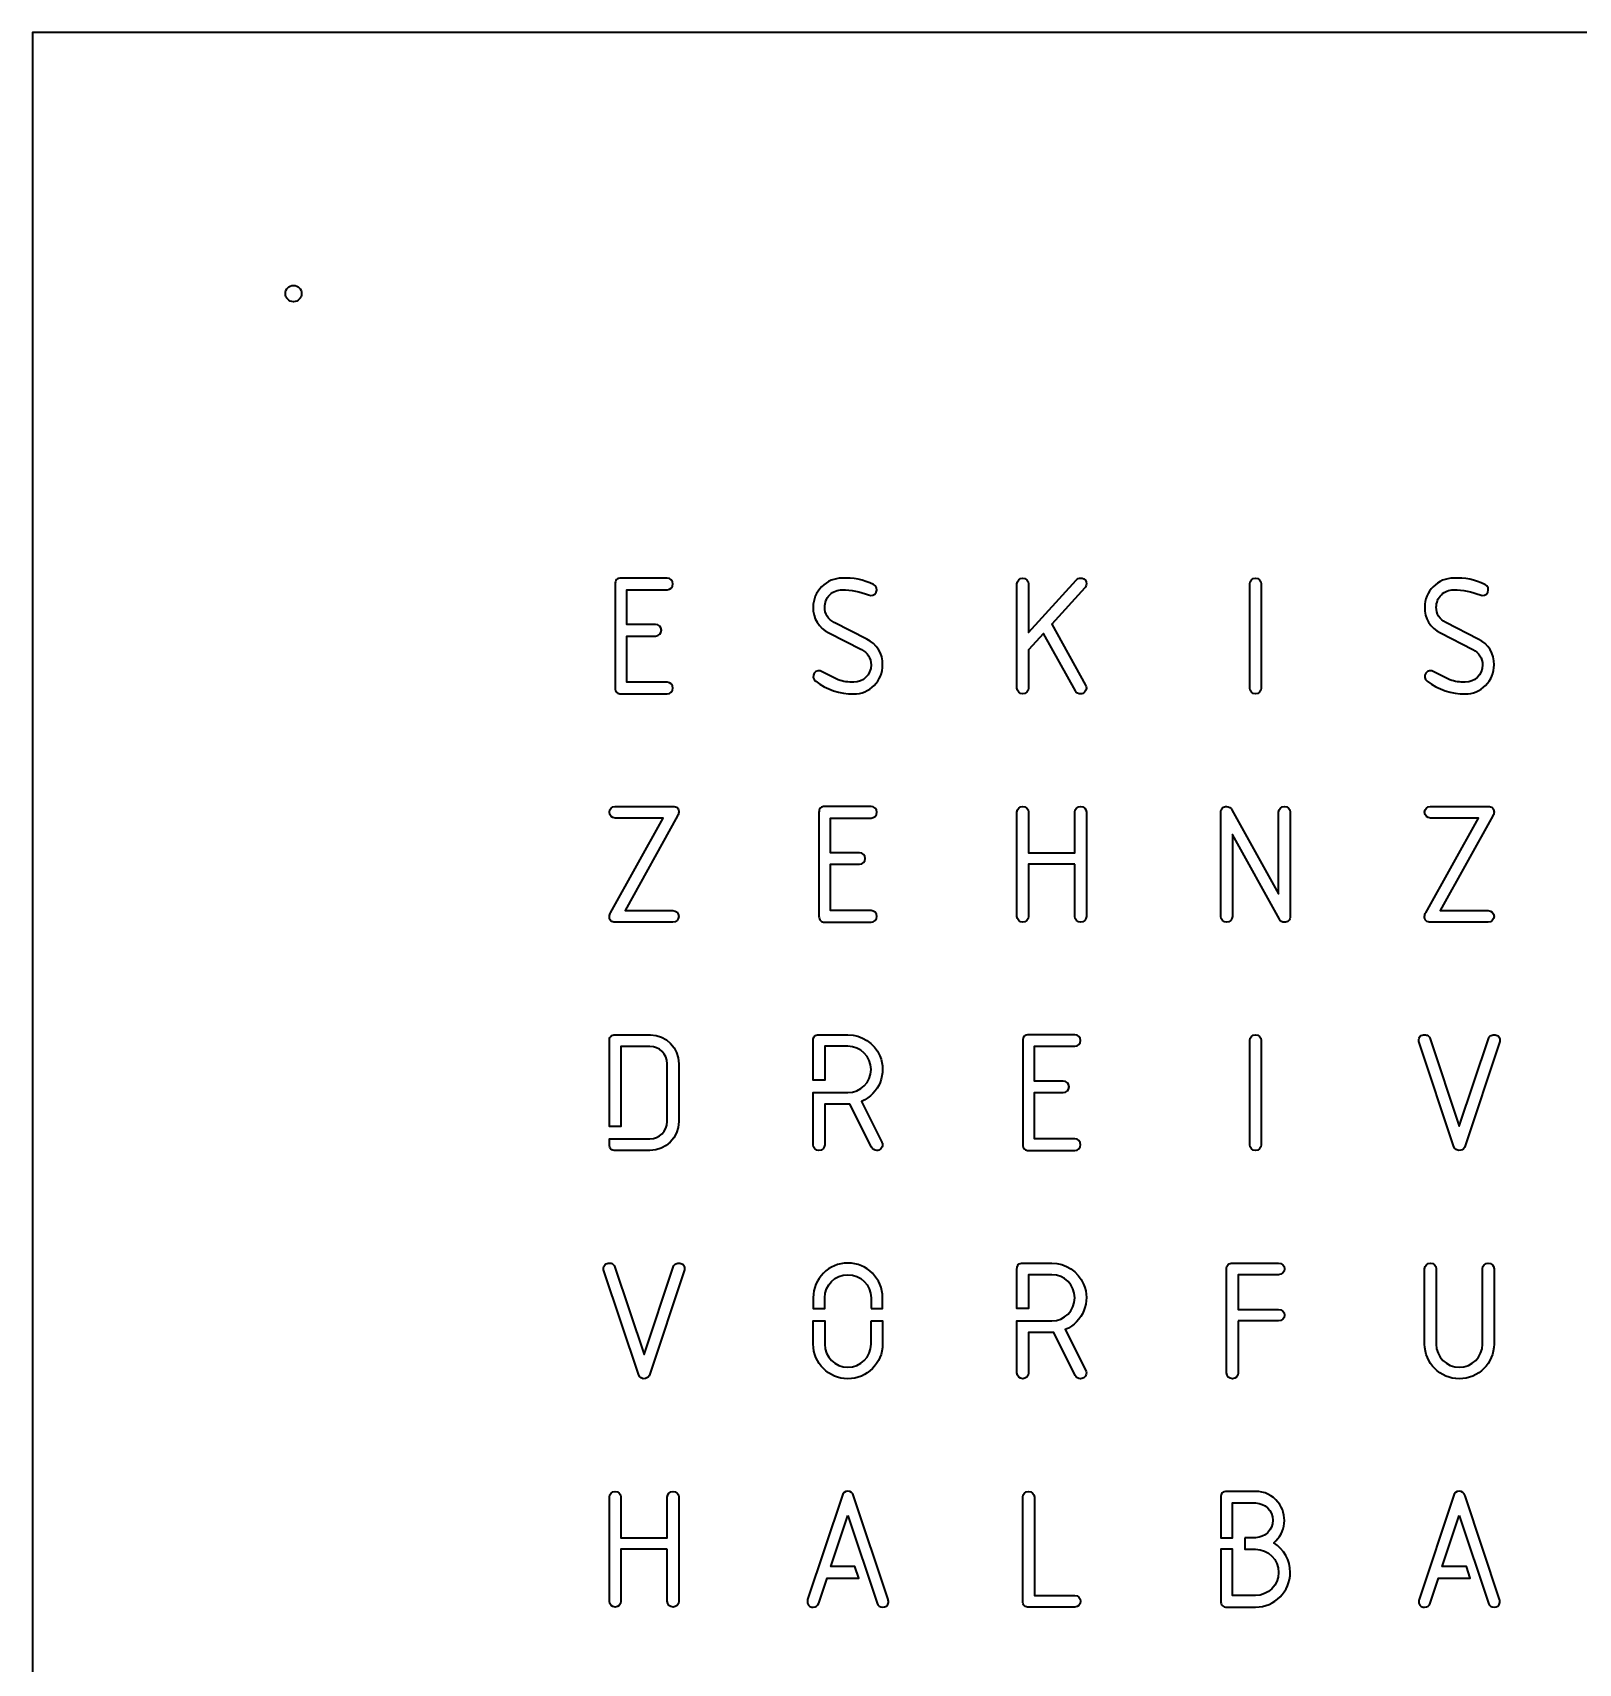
# Model space of a CAD drawing. Header units: inches. Extents: x 0 to 500, y -500 to 0.
# Drawn here: x 0 to 237, y -250 to 0 of the extents above; entities that cross this region are included whole.
import ezdxf

# ---------------------------------------------------------------- set-up
doc = ezdxf.new("R2010")
doc.units = ezdxf.units.IN
doc.header["$MEASUREMENT"] = 0
doc.layers.add('Nachzeichnen', color=7, linetype='Continuous')

msp = doc.modelspace()

# ---------------------------------------------------------------- linework, layer by layer
at = {"layer": 'Nachzeichnen', "color": 250, "lineweight": 35}
msp.add_lwpolyline([(0, -500), (500, -500), (500, 0), (0, 0), (0, -500)], dxfattribs=at)
for points, knots in [([(41.25, -40), (41.25, -39.31), (40.69, -38.75), (40, -38.75), (39.31, -38.75), (38.75, -39.31), (38.75, -40), (38.75, -40.69), (39.31, -41.25), (40, -41.25), (40.69, -41.25), (41.25, -40.69), (41.25, -40), (41.25, -40), (41.25, -40), (41.25, -40)], [0, 0, 0, 0, 1, 1, 1, 2, 2, 2, 3, 3, 3, 4, 4, 4, 5, 5, 5, 5]), ([(97.3, -83.63), (97.3, -83.63), (97.3, -83.63), (97.3, -83.63), (97.79, -83.63), (98.18, -84.03), (98.18, -84.52), (98.18, -85.01), (97.79, -85.41), (97.3, -85.41), (97.3, -85.41), (91.09, -85.41), (91.09, -85.41), (91.09, -85.41), (91.09, -90.73), (91.09, -90.73), (91.09, -90.73), (95.5, -90.73), (95.5, -90.73), (95.51, -90.73), (95.52, -90.73), (95.52, -90.73), (96.01, -90.73), (96.41, -91.12), (96.41, -91.61), (96.41, -92.1), (96.01, -92.5), (95.52, -92.5), (95.52, -92.5), (91.09, -92.5), (91.09, -92.5), (91.09, -92.5), (91.09, -99.59), (91.09, -99.59), (91.09, -99.59), (97.3, -99.59), (97.3, -99.59), (97.79, -99.59), (98.18, -99.99), (98.18, -100.48), (98.18, -100.97), (97.79, -101.37), (97.3, -101.37), (97.3, -101.37), (90.2, -101.37), (90.2, -101.37), (89.98, -101.38), (89.76, -101.32), (89.58, -101.18), (89.39, -101), (89.3, -100.74), (89.32, -100.48), (89.32, -100.48), (89.32, -84.52), (89.32, -84.52), (89.3, -84.28), (89.38, -84.05), (89.53, -83.86), (89.71, -83.7), (89.96, -83.62), (90.2, -83.63), (90.2, -83.63), (97.3, -83.63), (97.3, -83.63)], [0, 0, 0, 0, 1, 1, 1, 2, 2, 2, 3, 3, 3, 4, 4, 4, 5, 5, 5, 6, 6, 6, 7, 7, 7, 8, 8, 8, 9, 9, 9, 10, 10, 10, 11, 11, 11, 12, 12, 12, 13, 13, 13, 14, 14, 14, 15, 15, 15, 16, 16, 16, 17, 17, 17, 18, 18, 18, 19, 19, 19, 20, 20, 20, 21, 21, 21, 21]), ([(128.17, -86.2), (126.88, -85.68), (125.5, -85.41), (124.11, -85.41), (123.41, -85.4), (122.72, -85.68), (122.23, -86.19), (121.72, -86.68), (121.44, -87.36), (121.45, -88.07), (121.41, -89.08), (121.98, -90.01), (122.9, -90.43), (122.9, -90.43), (127.89, -92.98), (127.89, -92.98), (129.43, -93.68), (130.39, -95.25), (130.32, -96.93), (130.34, -98.11), (129.87, -99.25), (129.02, -100.07), (128.2, -100.91), (127.07, -101.39), (125.89, -101.37), (123.79, -101.39), (121.74, -100.71), (120.07, -99.43), (120.07, -99.43), (120.06, -99.43), (120.06, -99.43), (119.66, -99.15), (119.57, -98.6), (119.85, -98.2), (120.13, -97.8), (120.68, -97.7), (121.08, -97.98), (121.87, -98.43), (122.69, -98.84), (123.52, -99.22), (124.28, -99.47), (125.08, -99.6), (125.89, -99.6), (127.35, -99.6), (128.55, -98.41), (128.55, -96.94), (128.55, -95.93), (127.98, -95.01), (127.07, -94.56), (127.07, -94.56), (122.08, -92), (122.08, -92), (120.56, -91.3), (119.61, -89.75), (119.68, -88.07), (119.66, -86.89), (120.14, -85.76), (120.98, -84.94), (121.8, -84.09), (122.94, -83.62), (124.11, -83.63), (125.77, -83.53), (127.42, -83.86), (128.91, -84.6), (128.92, -84.6), (128.93, -84.61), (128.93, -84.61), (129.37, -84.82), (129.56, -85.35), (129.35, -85.79), (129.14, -86.23), (128.61, -86.41), (128.17, -86.2)], [0, 0, 0, 0, 1, 1, 1, 2, 2, 2, 3, 3, 3, 4, 4, 4, 5, 5, 5, 6, 6, 6, 7, 7, 7, 8, 8, 8, 9, 9, 9, 10, 10, 10, 11, 11, 11, 12, 12, 12, 13, 13, 13, 14, 14, 14, 15, 15, 15, 16, 16, 16, 17, 17, 17, 18, 18, 18, 19, 19, 19, 20, 20, 20, 21, 21, 21, 22, 22, 22, 23, 23, 23, 24, 24, 24, 24]), ([(152.7, -100.48), (152.7, -100.48), (152.7, -94.62), (152.7, -94.62), (152.7, -94.62), (155, -92.1), (155, -92.1), (155, -92.1), (159.89, -100.9), (159.89, -100.9), (160.03, -101.2), (160.35, -101.38), (160.68, -101.37), (160.91, -101.36), (161.13, -101.26), (161.29, -101.09), (161.46, -100.94), (161.56, -100.72), (161.57, -100.48), (161.57, -100.33), (161.52, -100.17), (161.45, -100.04), (161.45, -100.04), (156.26, -90.7), (156.26, -90.7), (156.26, -90.7), (161.32, -85.13), (161.32, -85.13), (161.48, -84.96), (161.57, -84.75), (161.57, -84.52), (161.63, -84.09), (161.33, -83.69), (160.9, -83.63), (160.83, -83.62), (160.75, -83.62), (160.68, -83.63), (160.42, -83.63), (160.18, -83.74), (160.01, -83.93), (160.01, -83.93), (152.7, -91.98), (152.7, -91.98), (152.7, -91.98), (152.7, -84.52), (152.7, -84.52), (152.7, -84.03), (152.3, -83.63), (151.81, -83.63), (151.32, -83.63), (150.93, -84.03), (150.93, -84.52), (150.93, -84.52), (150.93, -100.48), (150.93, -100.48), (150.93, -100.97), (151.32, -101.37), (151.81, -101.37), (152.3, -101.37), (152.7, -100.97), (152.7, -100.48)], [0, 0, 0, 0, 1, 1, 1, 2, 2, 2, 3, 3, 3, 4, 4, 4, 5, 5, 5, 6, 6, 6, 7, 7, 7, 8, 8, 8, 9, 9, 9, 10, 10, 10, 11, 11, 11, 12, 12, 12, 13, 13, 13, 14, 14, 14, 15, 15, 15, 16, 16, 16, 17, 17, 17, 18, 18, 18, 19, 19, 19, 20, 20, 20, 20]), ([(188.39, -84.52), (188.38, -84.03), (187.99, -83.63), (187.5, -83.63), (187.01, -83.63), (186.61, -84.03), (186.61, -84.52), (186.61, -84.52), (186.61, -100.48), (186.61, -100.48), (186.61, -100.97), (187.01, -101.37), (187.5, -101.37), (187.99, -101.37), (188.39, -100.97), (188.39, -100.48), (188.39, -100.48), (188.39, -84.52), (188.39, -84.52)], [0, 0, 0, 0, 1, 1, 1, 2, 2, 2, 3, 3, 3, 4, 4, 4, 5, 5, 5, 6, 6, 6, 6]), ([(221.93, -86.2), (220.64, -85.68), (219.27, -85.41), (217.88, -85.41), (217.17, -85.4), (216.49, -85.68), (216, -86.19), (215.49, -86.68), (215.21, -87.36), (215.22, -88.07), (215.17, -89.08), (215.75, -90.01), (216.67, -90.43), (216.67, -90.43), (221.65, -92.99), (221.65, -92.99), (223.19, -93.68), (224.15, -95.25), (224.08, -96.94), (224.1, -98.11), (223.63, -99.25), (222.78, -100.07), (221.96, -100.91), (220.83, -101.39), (219.65, -101.37), (217.55, -101.39), (215.5, -100.71), (213.83, -99.43), (213.83, -99.43), (213.83, -99.43), (213.82, -99.43), (213.43, -99.15), (213.33, -98.6), (213.61, -98.2), (213.89, -97.8), (214.44, -97.7), (214.84, -97.98), (215.64, -98.43), (216.45, -98.85), (217.29, -99.22), (218.05, -99.48), (218.85, -99.6), (219.65, -99.6), (221.12, -99.6), (222.31, -98.41), (222.31, -96.94), (222.31, -95.93), (221.74, -95.01), (220.83, -94.56), (220.83, -94.56), (215.85, -92), (215.85, -92), (214.32, -91.3), (213.37, -89.75), (213.44, -88.07), (213.43, -86.89), (213.9, -85.76), (214.75, -84.94), (215.57, -84.09), (216.7, -83.62), (217.88, -83.63), (219.53, -83.53), (221.19, -83.87), (222.67, -84.6), (222.68, -84.6), (222.69, -84.61), (222.7, -84.61), (223.14, -84.82), (223.32, -85.35), (223.11, -85.79), (222.9, -86.23), (222.37, -86.41), (221.93, -86.2)], [0, 0, 0, 0, 1, 1, 1, 2, 2, 2, 3, 3, 3, 4, 4, 4, 5, 5, 5, 6, 6, 6, 7, 7, 7, 8, 8, 8, 9, 9, 9, 10, 10, 10, 11, 11, 11, 12, 12, 12, 13, 13, 13, 14, 14, 14, 15, 15, 15, 16, 16, 16, 17, 17, 17, 18, 18, 18, 19, 19, 19, 20, 20, 20, 21, 21, 21, 22, 22, 22, 23, 23, 23, 24, 24, 24, 24]), ([(88.6, -134.94), (88.5, -135.1), (88.44, -135.29), (88.43, -135.48), (88.41, -135.72), (88.48, -135.96), (88.64, -136.14), (88.83, -136.3), (89.07, -136.39), (89.32, -136.37), (89.32, -136.37), (98.18, -136.37), (98.18, -136.37), (98.67, -136.37), (99.07, -135.97), (99.07, -135.48), (99.07, -134.99), (98.67, -134.59), (98.18, -134.59), (98.18, -134.59), (90.83, -134.59), (90.83, -134.59), (90.83, -134.59), (98.9, -120.06), (98.9, -120.06), (99, -119.89), (99.06, -119.7), (99.07, -119.5), (99.08, -119.27), (99.01, -119.04), (98.86, -118.86), (98.68, -118.69), (98.43, -118.61), (98.18, -118.63), (98.18, -118.63), (89.32, -118.63), (89.32, -118.63), (88.83, -118.63), (88.43, -119.03), (88.43, -119.52), (88.43, -120.01), (88.83, -120.41), (89.32, -120.41), (89.32, -120.41), (96.68, -120.41), (96.68, -120.41), (96.68, -120.41), (88.6, -134.94), (88.6, -134.94)], [0, 0, 0, 0, 1, 1, 1, 2, 2, 2, 3, 3, 3, 4, 4, 4, 5, 5, 5, 6, 6, 6, 7, 7, 7, 8, 8, 8, 9, 9, 9, 10, 10, 10, 11, 11, 11, 12, 12, 12, 13, 13, 13, 14, 14, 14, 15, 15, 15, 16, 16, 16, 16]), ([(128.55, -118.63), (128.55, -118.63), (128.55, -118.63), (128.55, -118.63), (129.04, -118.63), (129.44, -119.03), (129.44, -119.52), (129.44, -120.01), (129.04, -120.41), (128.55, -120.41), (128.55, -120.41), (122.34, -120.41), (122.34, -120.41), (122.34, -120.41), (122.34, -125.73), (122.34, -125.73), (122.34, -125.73), (126.76, -125.73), (126.76, -125.73), (126.76, -125.73), (126.77, -125.73), (126.78, -125.73), (127.26, -125.73), (127.66, -126.12), (127.66, -126.61), (127.66, -127.1), (127.27, -127.5), (126.78, -127.5), (126.78, -127.5), (122.34, -127.5), (122.34, -127.5), (122.34, -127.5), (122.34, -134.59), (122.34, -134.59), (122.34, -134.59), (128.55, -134.59), (128.55, -134.59), (129.04, -134.59), (129.44, -134.99), (129.44, -135.48), (129.44, -135.97), (129.04, -136.37), (128.55, -136.37), (128.55, -136.37), (121.45, -136.37), (121.45, -136.37), (121.23, -136.38), (121.01, -136.32), (120.83, -136.18), (120.65, -136), (120.55, -135.74), (120.57, -135.48), (120.57, -135.48), (120.57, -119.52), (120.57, -119.52), (120.55, -119.28), (120.63, -119.05), (120.78, -118.86), (120.97, -118.7), (121.21, -118.62), (121.45, -118.63), (121.45, -118.63), (128.55, -118.63), (128.55, -118.63)], [0, 0, 0, 0, 1, 1, 1, 2, 2, 2, 3, 3, 3, 4, 4, 4, 5, 5, 5, 6, 6, 6, 7, 7, 7, 8, 8, 8, 9, 9, 9, 10, 10, 10, 11, 11, 11, 12, 12, 12, 13, 13, 13, 14, 14, 14, 15, 15, 15, 16, 16, 16, 17, 17, 17, 18, 18, 18, 19, 19, 19, 20, 20, 20, 21, 21, 21, 21]), ([(159.79, -127.5), (159.79, -127.5), (159.79, -135.48), (159.79, -135.48), (159.79, -135.97), (160.19, -136.37), (160.68, -136.37), (161.17, -136.37), (161.57, -135.97), (161.57, -135.48), (161.57, -135.48), (161.57, -119.52), (161.57, -119.52), (161.57, -119.03), (161.17, -118.63), (160.68, -118.63), (160.19, -118.63), (159.79, -119.03), (159.79, -119.52), (159.79, -119.53), (159.79, -119.55), (159.79, -119.56), (159.79, -119.56), (159.79, -125.73), (159.79, -125.73), (159.79, -125.73), (152.7, -125.73), (152.7, -125.73), (152.7, -125.73), (152.7, -119.52), (152.7, -119.52), (152.7, -119.03), (152.3, -118.63), (151.81, -118.63), (151.32, -118.63), (150.93, -119.03), (150.93, -119.52), (150.93, -119.52), (150.93, -135.48), (150.93, -135.48), (150.93, -135.97), (151.32, -136.37), (151.81, -136.37), (152.3, -136.37), (152.7, -135.97), (152.7, -135.48), (152.7, -135.48), (152.7, -127.5), (152.7, -127.5), (152.7, -127.5), (159.79, -127.5), (159.79, -127.5)], [0, 0, 0, 0, 1, 1, 1, 2, 2, 2, 3, 3, 3, 4, 4, 4, 5, 5, 5, 6, 6, 6, 7, 7, 7, 8, 8, 8, 9, 9, 9, 10, 10, 10, 11, 11, 11, 12, 12, 12, 13, 13, 13, 14, 14, 14, 15, 15, 15, 16, 16, 16, 17, 17, 17, 17]), ([(183.96, -135.48), (183.96, -135.48), (183.96, -122.93), (183.96, -122.93), (183.96, -122.93), (191.16, -135.92), (191.16, -135.92), (191.31, -136.21), (191.61, -136.39), (191.94, -136.37), (192.17, -136.38), (192.4, -136.31), (192.58, -136.16), (192.75, -135.98), (192.84, -135.73), (192.82, -135.48), (192.82, -135.48), (192.82, -119.52), (192.82, -119.52), (192.82, -119.03), (192.43, -118.63), (191.94, -118.63), (191.45, -118.63), (191.05, -119.03), (191.05, -119.52), (191.05, -119.52), (191.05, -132.05), (191.05, -132.05), (191.05, -132.05), (183.89, -119.16), (183.89, -119.16), (183.74, -118.84), (183.42, -118.63), (183.07, -118.63), (182.84, -118.62), (182.61, -118.69), (182.43, -118.83), (182.25, -119.01), (182.16, -119.26), (182.18, -119.52), (182.18, -119.52), (182.18, -135.48), (182.18, -135.48), (182.18, -135.97), (182.58, -136.37), (183.07, -136.37), (183.56, -136.37), (183.96, -135.97), (183.96, -135.48)], [0, 0, 0, 0, 1, 1, 1, 2, 2, 2, 3, 3, 3, 4, 4, 4, 5, 5, 5, 6, 6, 6, 7, 7, 7, 8, 8, 8, 9, 9, 9, 10, 10, 10, 11, 11, 11, 12, 12, 12, 13, 13, 13, 14, 14, 14, 15, 15, 15, 16, 16, 16, 16]), ([(213.6, -134.94), (213.5, -135.1), (213.44, -135.29), (213.43, -135.48), (213.41, -135.72), (213.48, -135.96), (213.64, -136.14), (213.83, -136.3), (214.07, -136.39), (214.32, -136.37), (214.32, -136.37), (223.18, -136.37), (223.18, -136.37), (223.67, -136.37), (224.07, -135.97), (224.07, -135.48), (224.07, -134.99), (223.67, -134.59), (223.18, -134.59), (223.18, -134.59), (215.83, -134.59), (215.83, -134.59), (215.83, -134.59), (223.9, -120.06), (223.9, -120.06), (224, -119.89), (224.06, -119.7), (224.07, -119.5), (224.08, -119.27), (224.01, -119.04), (223.86, -118.86), (223.68, -118.69), (223.43, -118.61), (223.18, -118.63), (223.18, -118.63), (214.32, -118.63), (214.32, -118.63), (213.83, -118.63), (213.43, -119.03), (213.43, -119.52), (213.43, -120.01), (213.83, -120.41), (214.32, -120.41), (214.32, -120.41), (221.68, -120.41), (221.68, -120.41), (221.68, -120.41), (213.6, -134.94), (213.6, -134.94)], [0, 0, 0, 0, 1, 1, 1, 2, 2, 2, 3, 3, 3, 4, 4, 4, 5, 5, 5, 6, 6, 6, 7, 7, 7, 8, 8, 8, 9, 9, 9, 10, 10, 10, 11, 11, 11, 12, 12, 12, 13, 13, 13, 14, 14, 14, 15, 15, 15, 16, 16, 16, 16]), ([(94.64, -169.59), (94.64, -169.59), (88.43, -169.59), (88.43, -169.59), (88.43, -169.59), (88.43, -170.48), (88.43, -170.48), (88.43, -170.61), (88.44, -170.73), (88.48, -170.86), (88.55, -171.09), (88.73, -171.27), (88.97, -171.32), (89.08, -171.35), (89.2, -171.37), (89.32, -171.37), (89.32, -171.37), (94.64, -171.37), (94.64, -171.37), (97.08, -171.37), (99.07, -169.39), (99.07, -166.95), (99.07, -166.94), (99.07, -166.94), (99.07, -166.93), (99.07, -166.93), (99.07, -158.07), (99.07, -158.07), (99.1, -155.65), (97.16, -153.66), (94.74, -153.63), (94.71, -153.63), (94.67, -153.63), (94.64, -153.63), (94.64, -153.63), (89.32, -153.63), (89.32, -153.63), (89.19, -153.63), (89.07, -153.65), (88.96, -153.68), (88.7, -153.75), (88.51, -153.95), (88.46, -154.21), (88.44, -154.31), (88.43, -154.42), (88.43, -154.52), (88.43, -154.52), (88.43, -167.69), (88.43, -167.69), (88.43, -167.69), (90.2, -167.69), (90.2, -167.69), (90.2, -167.69), (90.2, -155.41), (90.2, -155.41), (90.2, -155.41), (94.64, -155.41), (94.64, -155.41), (96.11, -155.41), (97.3, -156.6), (97.3, -158.07), (97.3, -158.07), (97.3, -166.93), (97.3, -166.93), (97.3, -168.4), (96.11, -169.59), (94.64, -169.59)], [0, 0, 0, 0, 1, 1, 1, 2, 2, 2, 3, 3, 3, 4, 4, 4, 5, 5, 5, 6, 6, 6, 7, 7, 7, 8, 8, 8, 9, 9, 9, 10, 10, 10, 11, 11, 11, 12, 12, 12, 13, 13, 13, 14, 14, 14, 15, 15, 15, 16, 16, 16, 17, 17, 17, 18, 18, 18, 19, 19, 19, 20, 20, 20, 21, 21, 21, 22, 22, 22, 22]), ([(121.45, -170.48), (121.45, -170.48), (121.45, -164.27), (121.45, -164.27), (121.45, -164.27), (125, -164.27), (125, -164.27), (125.11, -164.27), (125.22, -164.27), (125.32, -164.26), (125.32, -164.26), (128.63, -170.87), (128.63, -170.87), (128.77, -171.19), (129.09, -171.38), (129.43, -171.37), (129.67, -171.37), (129.89, -171.27), (130.05, -171.1), (130.22, -170.94), (130.32, -170.71), (130.32, -170.48), (130.32, -170.34), (130.28, -170.2), (130.21, -170.08), (130.21, -170.08), (127.1, -163.84), (127.1, -163.84), (129.8, -162.68), (131.05, -159.56), (129.89, -156.86), (129.05, -154.9), (127.13, -153.63), (125, -153.63), (125, -153.63), (120.57, -153.63), (120.57, -153.63), (120.43, -153.63), (120.29, -153.65), (120.16, -153.69), (119.95, -153.76), (119.79, -153.93), (119.73, -154.15), (119.69, -154.27), (119.68, -154.39), (119.68, -154.52), (119.68, -154.52), (119.68, -160.6), (119.68, -160.6), (119.68, -160.6), (121.45, -160.6), (121.45, -160.6), (121.45, -160.6), (121.45, -155.4), (121.45, -155.4), (121.45, -155.4), (125, -155.4), (125, -155.4), (125, -155.4), (125, -155.4), (125, -155.4), (126.96, -155.4), (128.55, -156.99), (128.55, -158.95), (128.55, -160.91), (126.96, -162.5), (125, -162.5), (125, -162.5), (119.68, -162.5), (119.68, -162.5), (119.68, -162.5), (119.68, -170.48), (119.68, -170.48), (119.68, -170.97), (120.08, -171.37), (120.57, -171.37), (121.06, -171.37), (121.45, -170.97), (121.45, -170.48)], [0, 0, 0, 0, 1, 1, 1, 2, 2, 2, 3, 3, 3, 4, 4, 4, 5, 5, 5, 6, 6, 6, 7, 7, 7, 8, 8, 8, 9, 9, 9, 10, 10, 10, 11, 11, 11, 12, 12, 12, 13, 13, 13, 14, 14, 14, 15, 15, 15, 16, 16, 16, 17, 17, 17, 18, 18, 18, 19, 19, 19, 20, 20, 20, 21, 21, 21, 22, 22, 22, 23, 23, 23, 24, 24, 24, 25, 25, 25, 26, 26, 26, 26]), ([(159.8, -153.63), (159.8, -153.63), (159.8, -153.63), (159.8, -153.63), (160.29, -153.63), (160.68, -154.03), (160.68, -154.52), (160.68, -155.01), (160.28, -155.4), (159.8, -155.4), (159.8, -155.4), (153.59, -155.4), (153.59, -155.4), (153.59, -155.4), (153.59, -160.72), (153.59, -160.72), (153.59, -160.72), (158, -160.72), (158, -160.72), (158.01, -160.72), (158.01, -160.72), (158.02, -160.72), (158.51, -160.72), (158.91, -161.12), (158.91, -161.61), (158.91, -162.1), (158.51, -162.5), (158.02, -162.5), (158.02, -162.5), (153.59, -162.5), (153.59, -162.5), (153.59, -162.5), (153.59, -169.59), (153.59, -169.59), (153.59, -169.59), (159.8, -169.59), (159.8, -169.59), (160.28, -169.59), (160.68, -169.99), (160.68, -170.48), (160.68, -170.97), (160.28, -171.37), (159.8, -171.37), (159.8, -171.37), (152.7, -171.37), (152.7, -171.37), (152.48, -171.38), (152.26, -171.31), (152.08, -171.18), (151.89, -171), (151.8, -170.74), (151.81, -170.48), (151.81, -170.48), (151.81, -154.52), (151.81, -154.52), (151.8, -154.28), (151.88, -154.05), (152.03, -153.86), (152.21, -153.7), (152.45, -153.62), (152.7, -153.63), (152.7, -153.63), (159.8, -153.63), (159.8, -153.63)], [0, 0, 0, 0, 1, 1, 1, 2, 2, 2, 3, 3, 3, 4, 4, 4, 5, 5, 5, 6, 6, 6, 7, 7, 7, 8, 8, 8, 9, 9, 9, 10, 10, 10, 11, 11, 11, 12, 12, 12, 13, 13, 13, 14, 14, 14, 15, 15, 15, 16, 16, 16, 17, 17, 17, 18, 18, 18, 19, 19, 19, 20, 20, 20, 21, 21, 21, 21]), ([(188.39, -154.52), (188.38, -154.03), (187.99, -153.63), (187.5, -153.63), (187.01, -153.63), (186.61, -154.03), (186.61, -154.52), (186.61, -154.52), (186.61, -170.48), (186.61, -170.48), (186.61, -170.97), (187.01, -171.37), (187.5, -171.37), (187.99, -171.37), (188.39, -170.97), (188.39, -170.48), (188.39, -170.48), (188.39, -154.52), (188.39, -154.52)], [0, 0, 0, 0, 1, 1, 1, 2, 2, 2, 3, 3, 3, 4, 4, 4, 5, 5, 5, 6, 6, 6, 6]), ([(224.92, -154.8), (224.95, -154.71), (224.96, -154.61), (224.96, -154.52), (224.98, -154.26), (224.88, -154.01), (224.7, -153.82), (224.52, -153.69), (224.3, -153.63), (224.07, -153.63), (223.86, -153.62), (223.66, -153.69), (223.5, -153.81), (223.37, -153.93), (223.27, -154.07), (223.22, -154.24), (223.22, -154.24), (218.75, -167.66), (218.75, -167.66), (218.75, -167.66), (214.28, -154.24), (214.28, -154.24), (214.22, -154.06), (214.11, -153.9), (213.96, -153.78), (213.8, -153.68), (213.62, -153.63), (213.43, -153.63), (213.19, -153.62), (212.95, -153.7), (212.77, -153.85), (212.61, -154.03), (212.52, -154.28), (212.54, -154.52), (212.54, -154.61), (212.56, -154.71), (212.58, -154.8), (212.58, -154.8), (217.88, -170.68), (217.88, -170.68), (217.99, -171.16), (218.48, -171.46), (218.96, -171.34), (219.29, -171.26), (219.54, -171.01), (219.62, -170.68), (219.62, -170.68), (224.92, -154.8), (224.92, -154.8)], [0, 0, 0, 0, 1, 1, 1, 2, 2, 2, 3, 3, 3, 4, 4, 4, 5, 5, 5, 6, 6, 6, 7, 7, 7, 8, 8, 8, 9, 9, 9, 10, 10, 10, 11, 11, 11, 12, 12, 12, 13, 13, 13, 14, 14, 14, 15, 15, 15, 16, 16, 16, 16]), ([(99.92, -189.8), (99.95, -189.71), (99.96, -189.61), (99.96, -189.52), (99.98, -189.26), (99.88, -189.01), (99.7, -188.82), (99.52, -188.69), (99.3, -188.63), (99.07, -188.63), (98.86, -188.62), (98.66, -188.69), (98.5, -188.82), (98.37, -188.93), (98.27, -189.07), (98.22, -189.24), (98.22, -189.24), (93.75, -202.66), (93.75, -202.66), (93.75, -202.66), (89.28, -189.24), (89.28, -189.24), (89.22, -189.06), (89.11, -188.9), (88.96, -188.78), (88.8, -188.68), (88.62, -188.63), (88.43, -188.63), (88.19, -188.62), (87.95, -188.7), (87.77, -188.85), (87.6, -189.04), (87.52, -189.28), (87.54, -189.52), (87.54, -189.61), (87.56, -189.71), (87.58, -189.8), (87.58, -189.8), (92.88, -205.68), (92.88, -205.68), (92.99, -206.17), (93.48, -206.46), (93.96, -206.34), (94.29, -206.26), (94.54, -206.01), (94.62, -205.68), (94.62, -205.68), (99.92, -189.8), (99.92, -189.8)], [0, 0, 0, 0, 1, 1, 1, 2, 2, 2, 3, 3, 3, 4, 4, 4, 5, 5, 5, 6, 6, 6, 7, 7, 7, 8, 8, 8, 9, 9, 9, 10, 10, 10, 11, 11, 11, 12, 12, 12, 13, 13, 13, 14, 14, 14, 15, 15, 15, 16, 16, 16, 16]), ([(128.55, -195.6), (128.55, -195.6), (128.55, -193.95), (128.55, -193.95), (128.55, -191.99), (126.96, -190.41), (125, -190.41), (123.04, -190.41), (121.45, -191.99), (121.45, -193.95), (121.45, -193.95), (121.45, -195.6), (121.45, -195.6), (121.45, -195.6), (119.68, -195.6), (119.68, -195.6), (119.68, -195.6), (119.68, -193.95), (119.68, -193.95), (119.68, -191.01), (122.06, -188.63), (125, -188.63), (127.94, -188.63), (130.32, -191.01), (130.32, -193.95), (130.32, -193.95), (130.32, -195.6), (130.32, -195.6), (130.32, -195.6), (128.55, -195.6), (128.55, -195.6)], [0, 0, 0, 0, 1, 1, 1, 2, 2, 2, 3, 3, 3, 4, 4, 4, 5, 5, 5, 6, 6, 6, 7, 7, 7, 8, 8, 8, 9, 9, 9, 10, 10, 10, 10]), ([(156.25, -190.41), (158.21, -190.41), (159.79, -191.99), (159.79, -193.95), (159.79, -195.91), (158.21, -197.5), (156.25, -197.5), (156.25, -197.5), (150.93, -197.5), (150.93, -197.5), (150.93, -197.5), (150.93, -205.48), (150.93, -205.48), (150.93, -205.97), (151.32, -206.37), (151.81, -206.37), (152.3, -206.37), (152.7, -205.97), (152.7, -205.48), (152.7, -205.48), (152.7, -199.27), (152.7, -199.27), (152.7, -199.27), (156.25, -199.27), (156.25, -199.27), (156.35, -199.27), (156.46, -199.27), (156.57, -199.26), (156.57, -199.26), (159.87, -205.87), (159.87, -205.87), (160.01, -206.19), (160.33, -206.39), (160.68, -206.37), (160.91, -206.37), (161.14, -206.27), (161.3, -206.1), (161.47, -205.94), (161.57, -205.71), (161.57, -205.48), (161.56, -205.34), (161.53, -205.2), (161.46, -205.08), (161.46, -205.08), (158.34, -198.84), (158.34, -198.84), (161.04, -197.68), (162.29, -194.56), (161.14, -191.86), (160.3, -189.9), (158.37, -188.63), (156.25, -188.63), (156.25, -188.63), (151.81, -188.63), (151.81, -188.63), (151.68, -188.63), (151.54, -188.65), (151.41, -188.69), (151.2, -188.76), (151.03, -188.93), (150.97, -189.15), (150.94, -189.27), (150.92, -189.39), (150.93, -189.52), (150.93, -189.52), (150.93, -195.6), (150.93, -195.6), (150.93, -195.6), (152.7, -195.6), (152.7, -195.6), (152.7, -195.6), (152.7, -190.41), (152.7, -190.41), (152.7, -190.41), (156.25, -190.41), (156.25, -190.41)], [0, 0, 0, 0, 1, 1, 1, 2, 2, 2, 3, 3, 3, 4, 4, 4, 5, 5, 5, 6, 6, 6, 7, 7, 7, 8, 8, 8, 9, 9, 9, 10, 10, 10, 11, 11, 11, 12, 12, 12, 13, 13, 13, 14, 14, 14, 15, 15, 15, 16, 16, 16, 17, 17, 17, 18, 18, 18, 19, 19, 19, 20, 20, 20, 21, 21, 21, 22, 22, 22, 23, 23, 23, 24, 24, 24, 25, 25, 25, 25]), ([(184.85, -197.5), (184.85, -197.5), (191.05, -197.5), (191.05, -197.5), (191.54, -197.5), (191.94, -197.1), (191.94, -196.61), (191.94, -196.12), (191.54, -195.73), (191.05, -195.73), (191.05, -195.73), (184.85, -195.73), (184.85, -195.73), (184.85, -195.73), (184.85, -190.41), (184.85, -190.41), (184.85, -190.41), (191.05, -190.41), (191.05, -190.41), (191.54, -190.41), (191.94, -190.01), (191.94, -189.52), (191.94, -189.03), (191.54, -188.63), (191.05, -188.63), (191.05, -188.63), (183.96, -188.63), (183.96, -188.63), (183.72, -188.61), (183.48, -188.69), (183.29, -188.86), (183.13, -189.04), (183.05, -189.28), (183.07, -189.52), (183.07, -189.52), (183.07, -205.48), (183.07, -205.48), (183.07, -205.97), (183.47, -206.37), (183.96, -206.37), (184.45, -206.37), (184.85, -205.97), (184.85, -205.48), (184.85, -205.48), (184.85, -197.5), (184.85, -197.5)], [0, 0, 0, 0, 1, 1, 1, 2, 2, 2, 3, 3, 3, 4, 4, 4, 5, 5, 5, 6, 6, 6, 7, 7, 7, 8, 8, 8, 9, 9, 9, 10, 10, 10, 11, 11, 11, 12, 12, 12, 13, 13, 13, 14, 14, 14, 15, 15, 15, 15]), ([(222.3, -201.05), (222.3, -203.01), (220.71, -204.59), (218.75, -204.59), (216.79, -204.59), (215.21, -203.01), (215.2, -201.05), (215.2, -201.05), (215.2, -189.52), (215.2, -189.52), (215.21, -189.03), (214.81, -188.63), (214.32, -188.63), (213.83, -188.63), (213.43, -189.03), (213.43, -189.52), (213.43, -189.52), (213.43, -201.05), (213.43, -201.05), (213.43, -203.99), (215.81, -206.37), (218.75, -206.37), (221.69, -206.37), (224.07, -203.99), (224.07, -201.05), (224.07, -201.05), (224.07, -189.52), (224.07, -189.52), (224.07, -189.03), (223.68, -188.63), (223.19, -188.63), (222.7, -188.63), (222.3, -189.03), (222.3, -189.52), (222.3, -189.52), (222.3, -201.05), (222.3, -201.05)], [0, 0, 0, 0, 1, 1, 1, 2, 2, 2, 3, 3, 3, 4, 4, 4, 5, 5, 5, 6, 6, 6, 7, 7, 7, 8, 8, 8, 9, 9, 9, 10, 10, 10, 11, 11, 11, 12, 12, 12, 12]), ([(128.55, -197.5), (128.55, -197.5), (128.55, -201.05), (128.55, -201.05), (128.55, -203.01), (126.96, -204.59), (125, -204.59), (123.04, -204.59), (121.45, -203.01), (121.45, -201.05), (121.45, -201.05), (121.45, -197.5), (121.45, -197.5), (121.45, -197.5), (119.68, -197.5), (119.68, -197.5), (119.68, -197.5), (119.68, -201.05), (119.68, -201.05), (119.68, -203.99), (122.06, -206.37), (125, -206.37), (127.94, -206.37), (130.32, -203.99), (130.32, -201.05), (130.32, -201.05), (130.32, -197.5), (130.32, -197.5), (130.32, -197.5), (128.55, -197.5), (128.55, -197.5)], [0, 0, 0, 0, 1, 1, 1, 2, 2, 2, 3, 3, 3, 4, 4, 4, 5, 5, 5, 6, 6, 6, 7, 7, 7, 8, 8, 8, 9, 9, 9, 10, 10, 10, 10]), ([(97.3, -232.5), (97.3, -232.5), (97.3, -240.48), (97.3, -240.48), (97.3, -240.97), (97.7, -241.37), (98.19, -241.37), (98.68, -241.37), (99.08, -240.97), (99.08, -240.48), (99.08, -240.48), (99.08, -224.52), (99.08, -224.52), (99.08, -224.03), (98.68, -223.63), (98.19, -223.63), (97.7, -223.63), (97.3, -224.03), (97.3, -224.52), (97.3, -224.53), (97.3, -224.54), (97.3, -224.55), (97.3, -224.55), (97.3, -230.73), (97.3, -230.73), (97.3, -230.73), (90.21, -230.73), (90.21, -230.73), (90.21, -230.73), (90.21, -224.52), (90.21, -224.52), (90.21, -224.03), (89.81, -223.63), (89.32, -223.63), (88.83, -223.63), (88.43, -224.03), (88.43, -224.52), (88.43, -224.52), (88.43, -240.48), (88.43, -240.48), (88.43, -240.97), (88.83, -241.37), (89.32, -241.37), (89.81, -241.37), (90.21, -240.97), (90.21, -240.48), (90.21, -240.48), (90.21, -232.5), (90.21, -232.5), (90.21, -232.5), (97.3, -232.5), (97.3, -232.5)], [0, 0, 0, 0, 1, 1, 1, 2, 2, 2, 3, 3, 3, 4, 4, 4, 5, 5, 5, 6, 6, 6, 7, 7, 7, 8, 8, 8, 9, 9, 9, 10, 10, 10, 11, 11, 11, 12, 12, 12, 13, 13, 13, 14, 14, 14, 15, 15, 15, 16, 16, 16, 17, 17, 17, 17]), ([(125, -227.33), (125, -227.33), (122.39, -235.15), (122.39, -235.15), (122.39, -235.15), (126.08, -235.15), (126.08, -235.15), (126.08, -235.15), (126.68, -236.93), (126.68, -236.93), (126.68, -236.93), (121.8, -236.93), (121.8, -236.93), (121.8, -236.93), (120.53, -240.76), (120.53, -240.76), (120.43, -241.13), (120.07, -241.39), (119.68, -241.36), (119.61, -241.37), (119.53, -241.37), (119.46, -241.36), (119.03, -241.3), (118.73, -240.9), (118.79, -240.47), (118.79, -240.38), (118.8, -240.28), (118.83, -240.19), (118.83, -240.19), (124.11, -224.34), (124.11, -224.34), (124.21, -223.92), (124.57, -223.62), (125, -223.62), (125.42, -223.62), (125.78, -223.9), (125.87, -224.31), (125.87, -224.31), (131.17, -240.19), (131.17, -240.19), (131.2, -240.28), (131.21, -240.38), (131.21, -240.47), (131.22, -240.54), (131.22, -240.62), (131.21, -240.69), (131.15, -241.12), (130.75, -241.42), (130.32, -241.36), (129.93, -241.39), (129.57, -241.13), (129.47, -240.76), (129.47, -240.76), (125, -227.33), (125, -227.33)], [0, 0, 0, 0, 1, 1, 1, 2, 2, 2, 3, 3, 3, 4, 4, 4, 5, 5, 5, 6, 6, 6, 7, 7, 7, 8, 8, 8, 9, 9, 9, 10, 10, 10, 11, 11, 11, 12, 12, 12, 13, 13, 13, 14, 14, 14, 15, 15, 15, 16, 16, 16, 17, 17, 17, 18, 18, 18, 18]), ([(152.7, -241.37), (152.7, -241.37), (159.79, -241.37), (159.79, -241.37), (160.28, -241.37), (160.68, -240.97), (160.68, -240.48), (160.68, -239.99), (160.28, -239.59), (159.79, -239.59), (159.79, -239.59), (153.59, -239.59), (153.59, -239.59), (153.59, -239.59), (153.59, -224.52), (153.59, -224.52), (153.59, -224.03), (153.19, -223.63), (152.7, -223.63), (152.21, -223.63), (151.81, -224.03), (151.81, -224.52), (151.81, -224.52), (151.81, -240.48), (151.81, -240.48), (151.8, -240.74), (151.89, -240.99), (152.07, -241.18), (152.25, -241.31), (152.47, -241.38), (152.7, -241.37)], [0, 0, 0, 0, 1, 1, 1, 2, 2, 2, 3, 3, 3, 4, 4, 4, 5, 5, 5, 6, 6, 6, 7, 7, 7, 8, 8, 8, 9, 9, 9, 10, 10, 10, 10]), ([(185.85, -230.73), (185.85, -230.73), (187.5, -230.73), (187.5, -230.73), (188.97, -230.73), (190.16, -229.53), (190.16, -228.06), (190.16, -226.6), (188.97, -225.41), (187.5, -225.41), (187.5, -225.41), (183.95, -225.41), (183.95, -225.41), (183.95, -225.41), (183.95, -230.73), (183.95, -230.73), (183.95, -230.73), (182.18, -230.73), (182.18, -230.73), (182.18, -230.73), (182.18, -224.52), (182.18, -224.52), (182.17, -224.28), (182.25, -224.04), (182.4, -223.86), (182.58, -223.7), (182.82, -223.62), (183.06, -223.63), (183.06, -223.63), (187.5, -223.63), (187.5, -223.63), (188.84, -223.63), (190.1, -224.24), (190.94, -225.28), (192.49, -227.18), (192.19, -229.97), (190.29, -231.51), (190.29, -231.51), (190.29, -231.51), (190.29, -231.51), (191.86, -232.48), (192.82, -234.2), (192.82, -236.05), (192.82, -238.98), (190.44, -241.37), (187.5, -241.37), (187.5, -241.37), (183.06, -241.37), (183.06, -241.37), (182.82, -241.38), (182.59, -241.3), (182.4, -241.15), (182.25, -240.96), (182.17, -240.72), (182.18, -240.48), (182.18, -240.48), (182.18, -232.5), (182.18, -232.5), (182.18, -232.5), (183.95, -232.5), (183.95, -232.5), (183.95, -232.5), (183.95, -239.59), (183.95, -239.59), (183.95, -239.59), (187.5, -239.59), (187.5, -239.59), (189.46, -239.59), (191.05, -238), (191.05, -236.05), (191.05, -234.09), (189.46, -232.5), (187.5, -232.5), (187.5, -232.5), (185.85, -232.5), (185.85, -232.5), (185.85, -232.5), (185.85, -230.73), (185.85, -230.73)], [0, 0, 0, 0, 1, 1, 1, 2, 2, 2, 3, 3, 3, 4, 4, 4, 5, 5, 5, 6, 6, 6, 7, 7, 7, 8, 8, 8, 9, 9, 9, 10, 10, 10, 11, 11, 11, 12, 12, 12, 13, 13, 13, 14, 14, 14, 15, 15, 15, 16, 16, 16, 17, 17, 17, 18, 18, 18, 19, 19, 19, 20, 20, 20, 21, 21, 21, 22, 22, 22, 23, 23, 23, 24, 24, 24, 25, 25, 25, 26, 26, 26, 26]), ([(218.75, -227.33), (218.75, -227.33), (216.14, -235.15), (216.14, -235.15), (216.14, -235.15), (219.83, -235.15), (219.83, -235.15), (219.83, -235.15), (220.43, -236.93), (220.43, -236.93), (220.43, -236.93), (215.55, -236.93), (215.55, -236.93), (215.55, -236.93), (214.28, -240.76), (214.28, -240.76), (214.18, -241.13), (213.82, -241.39), (213.43, -241.36), (213.36, -241.37), (213.28, -241.37), (213.21, -241.36), (212.78, -241.3), (212.48, -240.9), (212.54, -240.47), (212.54, -240.38), (212.55, -240.28), (212.58, -240.19), (212.58, -240.19), (217.86, -224.34), (217.86, -224.34), (217.95, -223.92), (218.32, -223.62), (218.75, -223.62), (219.17, -223.62), (219.53, -223.9), (219.62, -224.31), (219.62, -224.31), (224.92, -240.19), (224.92, -240.19), (224.95, -240.28), (224.96, -240.38), (224.96, -240.47), (224.97, -240.54), (224.97, -240.62), (224.96, -240.69), (224.9, -241.12), (224.5, -241.42), (224.07, -241.36), (223.68, -241.39), (223.32, -241.13), (223.22, -240.76), (223.22, -240.76), (218.75, -227.33), (218.75, -227.33)], [0, 0, 0, 0, 1, 1, 1, 2, 2, 2, 3, 3, 3, 4, 4, 4, 5, 5, 5, 6, 6, 6, 7, 7, 7, 8, 8, 8, 9, 9, 9, 10, 10, 10, 11, 11, 11, 12, 12, 12, 13, 13, 13, 14, 14, 14, 15, 15, 15, 16, 16, 16, 17, 17, 17, 18, 18, 18, 18])]:
    msp.add_open_spline(points, degree=3, knots=knots, dxfattribs=at)

doc.saveas('drawing.dxf')
